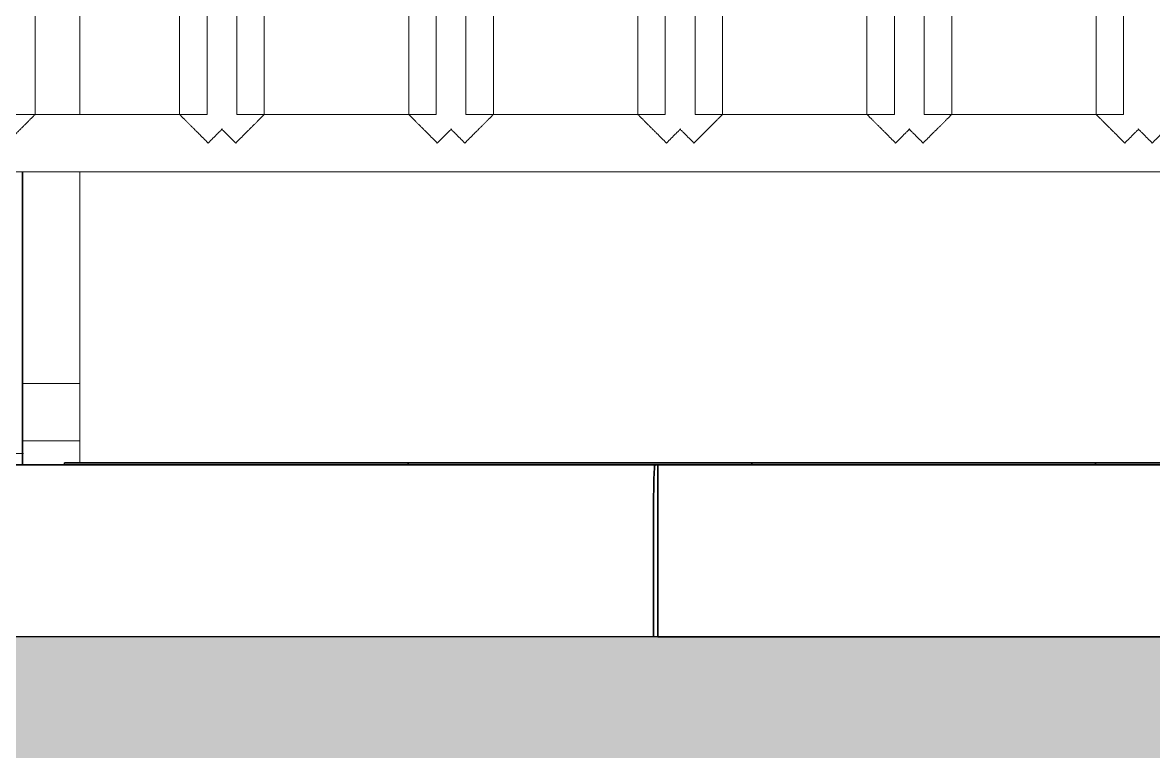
# Model space of a CAD drawing. Header units: millimetres. Extents: x -153298 to 620751, y -313239 to 250031.
# Drawn here: x 78106 to 79093, y -226695 to -226059 of the extents above; entities that cross this region are included whole.
import ezdxf

# ---------------------------------------------------------------- set-up
doc = ezdxf.new("R2010")
doc.units = ezdxf.units.MM
doc.linetypes.add('Centre', pattern=[31.75, 6.35, -4.7625, 15.875, -4.7625])
doc.layers.add('000 - EXISTING_CANOPY_MAIN_COLOR_1', color=7, linetype='Continuous')
for name, color, linetype, lineweight in [('A-DETL-GENF', 7, 'Continuous', 35), ('A-DETL-THIN', 7, 'Continuous', 25), ('A-FLOR-E', 7, 'Continuous', 35), ('A-FLOR-HRAL', 7, 'Continuous', 25), ('A-FLOR-LEVL', 7, 'Continuous', 35), ('A-FLOR-LEVL-E', 7, 'Continuous', 35), ('A-FLOR-OTLN', 7, 'Continuous', 35), ('A-GENM', 7, 'Continuous', 9), ('WALL-E', 7, 'Continuous', 35)]:
    doc.layers.add(name, color=color, linetype=linetype, lineweight=lineweight)

# ---------------------------------------------------------------- blocks, each defined once
blk = doc.blocks.new('Ramp - Ramp-6647670-2150-01 ENTRANCE 1 ELEVATION 4')
at = {"layer": '000 - EXISTING_CANOPY_MAIN_COLOR_1', "color": 7}
for p, q in [((10753.05, 101706.09), (10753.05, 101450)), ((10753.05, 101450), (10753.05, 101706.09)), ((10753.05, 101450), (10789.52, 101450))]:
    blk.add_line(p, q, dxfattribs=at)
blk = doc.blocks.new('Railing - RL7_Baluster Post-V150-2150-01 ENTRANCE 1 ELEVATION 4')
at = {"layer": '000 - EXISTING_CANOPY_MAIN_COLOR_1', "color": 7, "lineweight": 9}
for p, q in [((10753.05, 102801.25), (10753.05, 102750)), ((10753.05, 102750), (10753.05, 102801.25)), ((10803.05, 102750), (10803.05, 102801.25)), ((10803.05, 102750), (10803.05, 102801.25)), ((10753.05, 102675), (10753.05, 102533.5)), ((10753.05, 102533.5), (10753.05, 102675)), ((10803.05, 102533.5), (10803.05, 102675)), ((10803.05, 102533.5), (10803.05, 102675)), ((10803.05, 101756), (10803.05, 102483.5)), ((10803.05, 101756), (10803.05, 102483.5)), ((10859.05, 102281.25), (10803.05, 102281.25)), ((10803.05, 102271.25), (10803.05, 102279.91)), ((10803.05, 102279.91), (10803.05, 102271.25)), ((10803.05, 102271.25), (10803.05, 102262.59)), ((10803.05, 102262.59), (10803.05, 102271.25)), ((10803.05, 102261.25), (10859.05, 102261.25)), ((10753.05, 101706.09), (10753.05, 101701.25)), ((10753.05, 101701.25), (10753.05, 101706.09))]:
    blk.add_line(p, q, dxfattribs=at)
at = {"layer": '000 - EXISTING_CANOPY_MAIN_COLOR_1', "color": 7, "lineweight": 9, "flags": 128}
for points in [[(10865.04, 102282.5), (10864.48, 102282.27), (10863.92, 102282.06), (10863.35, 102281.88), (10862.77, 102281.72), (10862.19, 102281.58), (10861.6, 102281.47), (10861, 102281.38), (10860.41, 102281.31), (10859.81, 102281.27), (10859.21, 102281.25), (10859.05, 102281.25)], [(10859.05, 102261.25), (10860.45, 102261.28), (10861.85, 102261.36), (10863.24, 102261.5), (10864.62, 102261.7)]]:
    blk.add_lwpolyline(points, dxfattribs=at)
blk = doc.blocks.new('Railing - RL7_Baluster Post-V151-2150-01 ENTRANCE 1 ELEVATION 4')
at = {"layer": '000 - EXISTING_CANOPY_MAIN_COLOR_1', "color": 7, "lineweight": 9}
for p, q in [((10753.05, 102675), (10753.05, 102533.5)), ((10753.05, 102533.5), (10753.05, 102675)), ((10803.05, 102533.5), (10803.05, 102675)), ((10803.05, 102533.5), (10803.05, 102675)), ((10803.05, 101756), (10803.05, 102483.5)), ((10803.05, 101756), (10803.05, 102483.5)), ((10859.05, 102431.25), (10803.05, 102431.25)), ((10803.05, 102421.25), (10803.05, 102429.91)), ((10803.05, 102429.91), (10803.05, 102421.25)), ((10803.05, 102421.25), (10803.05, 102412.59)), ((10803.05, 102412.59), (10803.05, 102421.25)), ((10803.05, 102411.25), (10859.05, 102411.25)), ((10859.05, 102181.25), (10803.05, 102181.25)), ((10803.05, 102171.25), (10803.05, 102179.91)), ((10803.05, 102179.91), (10803.05, 102171.25)), ((10803.05, 102171.25), (10803.05, 102162.59)), ((10803.05, 102162.59), (10803.05, 102171.25)), ((10803.05, 102161.25), (10859.05, 102161.25)), ((10753.05, 101706.09), (10753.05, 101601.25)), ((10753.05, 101601.25), (10753.05, 101706.09)), ((10803.05, 101649.17), (10803.05, 101706.07)), ((10803.05, 101653.33), (10803.05, 101706.07))]:
    blk.add_line(p, q, dxfattribs=at)
at = {"layer": '000 - EXISTING_CANOPY_MAIN_COLOR_1', "color": 7, "lineweight": 9, "flags": 128}
for points in [[(10865.04, 102432.5), (10864.48, 102432.27), (10863.92, 102432.06), (10863.35, 102431.88), (10862.77, 102431.72), (10862.19, 102431.58), (10861.6, 102431.47), (10861, 102431.38), (10860.41, 102431.31), (10859.81, 102431.27), (10859.21, 102431.25), (10859.05, 102431.25)], [(10859.05, 102411.25), (10860.45, 102411.28), (10861.85, 102411.36), (10863.24, 102411.5), (10864.62, 102411.7)], [(10865.04, 102182.5), (10864.48, 102182.27), (10863.92, 102182.06), (10863.35, 102181.88), (10862.77, 102181.72), (10862.19, 102181.58), (10861.6, 102181.47), (10861, 102181.38), (10860.41, 102181.31), (10859.81, 102181.27), (10859.21, 102181.25), (10859.05, 102181.25)], [(10859.05, 102161.25), (10860.45, 102161.28), (10861.85, 102161.36), (10863.24, 102161.5), (10864.62, 102161.7)]]:
    blk.add_lwpolyline(points, dxfattribs=at)
blk = doc.blocks.new('Railing - RL7_Baluster Post-V152-2150-01 ENTRANCE 1 ELEVATION 4')
at = {"layer": '000 - EXISTING_CANOPY_MAIN_COLOR_1', "color": 7, "lineweight": 9}
for p, q in [((10753.05, 102601.25), (10753.05, 102533.5)), ((10753.05, 102533.5), (10753.05, 102601.25)), ((10803.05, 102533.5), (10803.05, 102601.25)), ((10803.05, 102533.5), (10803.05, 102601.25)), ((10803.05, 101756), (10803.05, 102483.5)), ((10803.05, 101756), (10803.05, 102483.5)), ((10859.05, 102331.25), (10803.05, 102331.25)), ((10803.05, 102321.25), (10803.05, 102329.91)), ((10803.05, 102329.91), (10803.05, 102321.25)), ((10803.05, 102321.25), (10803.05, 102312.59)), ((10803.05, 102312.59), (10803.05, 102321.25)), ((10803.05, 102311.25), (10859.05, 102311.25)), ((10859.05, 102081.25), (10803.05, 102081.25)), ((10803.05, 102071.25), (10803.05, 102079.91)), ((10803.05, 102079.91), (10803.05, 102071.25)), ((10803.05, 102071.25), (10803.05, 102064.18)), ((10803.05, 102064.18), (10803.05, 102071.25)), ((10803.05, 102061.25), (10859.05, 102061.25)), ((10753.05, 101706.09), (10753.05, 101501.25)), ((10753.05, 101501.25), (10753.05, 101706.09)), ((10803.05, 101549.17), (10803.05, 101706.07)), ((10803.05, 101553.33), (10803.05, 101706.07))]:
    blk.add_line(p, q, dxfattribs=at)
at = {"layer": '000 - EXISTING_CANOPY_MAIN_COLOR_1', "color": 7, "lineweight": 9, "flags": 128}
for points in [[(10865.04, 102332.5), (10864.48, 102332.27), (10863.92, 102332.06), (10863.35, 102331.88), (10862.77, 102331.72), (10862.19, 102331.58), (10861.6, 102331.47), (10861, 102331.38), (10860.41, 102331.31), (10859.81, 102331.27), (10859.21, 102331.25), (10859.05, 102331.25)], [(10859.05, 102311.25), (10860.45, 102311.28), (10861.85, 102311.36), (10863.24, 102311.5), (10864.62, 102311.7), (10866, 102311.95), (10867.37, 102312.25), (10868.72, 102312.61), (10870.06, 102313.03), (10871.38, 102313.49), (10872.68, 102314.01), (10873.96, 102314.58)], [(10865.04, 102082.5), (10864.48, 102082.27), (10863.92, 102082.06), (10863.35, 102081.88), (10862.77, 102081.72), (10862.19, 102081.58), (10861.6, 102081.47), (10861, 102081.38), (10860.41, 102081.31), (10859.81, 102081.27), (10859.21, 102081.25), (10859.05, 102081.25)], [(10859.05, 102061.25), (10860.45, 102061.28), (10861.85, 102061.36), (10863.24, 102061.5), (10864.62, 102061.7), (10866, 102061.95), (10867.37, 102062.25), (10868.72, 102062.61), (10870.06, 102063.03), (10871.38, 102063.49), (10872.68, 102064.01), (10873.96, 102064.58)]]:
    blk.add_lwpolyline(points, dxfattribs=at)
blk = doc.blocks.new('Railing - RL7_Baluster Post-V158-2150-01 ENTRANCE 1 ELEVATION 4')
at = {"layer": '000 - EXISTING_CANOPY_MAIN_COLOR_1', "color": 7, "lineweight": 9}
for p, q in [((10803.05, 101756), (10803.05, 102483.5)), ((10803.05, 101756), (10803.05, 102483.5)), ((10874.05, 102316.06), (10874.05, 102248.33)), ((10859.05, 102233.33), (10803.05, 102233.33)), ((10803.05, 102223.33), (10803.05, 102231.99)), ((10803.05, 102231.99), (10803.05, 102223.33)), ((10803.05, 102223.33), (10803.05, 102220.75)), ((10803.05, 102220.75), (10803.05, 102223.33)), ((10803.05, 102219.82), (10803.05, 102214.67)), ((10803.05, 102214.67), (10803.05, 102219.82)), ((10803.05, 102213.33), (10859.05, 102213.33)), ((10874.05, 102066.06), (10874.05, 101998.33)), ((10859.05, 101983.33), (10803.05, 101983.33)), ((10803.05, 101973.33), (10803.05, 101981.99)), ((10803.05, 101981.99), (10803.05, 101973.33)), ((10803.05, 101973.33), (10803.05, 101964.67)), ((10803.05, 101964.67), (10803.05, 101973.33)), ((10803.05, 101963.33), (10859.05, 101963.33)), ((10753.05, 101706.09), (10753.05, 101450)), ((10753.05, 101450), (10753.05, 101706.09)), ((10803.05, 101452), (10803.05, 101706.07)), ((10803.05, 101455.42), (10803.05, 101706.07))]:
    blk.add_line(p, q, dxfattribs=at)
at = {"layer": '000 - EXISTING_CANOPY_MAIN_COLOR_1', "color": 7, "lineweight": 9, "flags": 128}
for points in [[(10874.05, 102248.33), (10874.04, 102247.73), (10874, 102247.13), (10873.94, 102246.54), (10873.86, 102245.94), (10873.75, 102245.35), (10873.62, 102244.77), (10873.46, 102244.19), (10873.29, 102243.61), (10873.09, 102243.05), (10872.86, 102242.49), (10872.62, 102241.94), (10872.35, 102241.41), (10872.07, 102240.88), (10871.76, 102240.37), (10871.43, 102239.86), (10871.08, 102239.38), (10870.71, 102238.9), (10870.33, 102238.44), (10869.92, 102238), (10869.5, 102237.57), (10869.06, 102237.16), (10868.61, 102236.77), (10868.14, 102236.4), (10867.65, 102236.05), (10867.15, 102235.71), (10866.64, 102235.4), (10866.12, 102235.1), (10865.58, 102234.83), (10865.04, 102234.58), (10864.48, 102234.35), (10863.92, 102234.15), (10863.35, 102233.96), (10862.77, 102233.8), (10862.19, 102233.67), (10861.6, 102233.55), (10861, 102233.46), (10860.41, 102233.4), (10859.81, 102233.35), (10859.21, 102233.33), (10859.05, 102233.33)], [(10859.05, 102213.33), (10860.45, 102213.36), (10861.85, 102213.45), (10863.24, 102213.59), (10864.62, 102213.78), (10866, 102214.03), (10867.37, 102214.34), (10868.72, 102214.7), (10870.06, 102215.11), (10871.38, 102215.58), (10872.68, 102216.1), (10873.96, 102216.67), (10875.21, 102217.29), (10876.44, 102217.96), (10877.64, 102218.68), (10878.81, 102219.45), (10879.95, 102220.26), (10881.06, 102221.12), (10882.13, 102222.02), (10883.16, 102222.96), (10884.16, 102223.95), (10885.11, 102224.97), (10886.02, 102226.03), (10886.89, 102227.13), (10887.72, 102228.26), (10888.5, 102229.42), (10889.23, 102230.62), (10889.92, 102231.84)], [(10874.05, 101998.33), (10874.04, 101997.73), (10874, 101997.13), (10873.94, 101996.54), (10873.86, 101995.94), (10873.75, 101995.35), (10873.62, 101994.77), (10873.46, 101994.19), (10873.29, 101993.61), (10873.09, 101993.05), (10872.86, 101992.49), (10872.62, 101991.94), (10872.35, 101991.41), (10872.07, 101990.88), (10871.76, 101990.37), (10871.43, 101989.86), (10871.08, 101989.38), (10870.71, 101988.9), (10870.33, 101988.44), (10869.92, 101988), (10869.5, 101987.57), (10869.06, 101987.16), (10868.61, 101986.77), (10868.14, 101986.4), (10867.65, 101986.05), (10867.15, 101985.71), (10866.64, 101985.4), (10866.12, 101985.1), (10865.58, 101984.83), (10865.04, 101984.58), (10864.48, 101984.35), (10863.92, 101984.15), (10863.35, 101983.96), (10862.77, 101983.8), (10862.19, 101983.67), (10861.6, 101983.55), (10861, 101983.46), (10860.41, 101983.4), (10859.81, 101983.35), (10859.21, 101983.33), (10859.05, 101983.33)], [(10859.05, 101963.33), (10860.45, 101963.36), (10861.85, 101963.45), (10863.24, 101963.59), (10864.62, 101963.78), (10866, 101964.03), (10867.37, 101964.34), (10868.72, 101964.7), (10870.06, 101965.11), (10871.38, 101965.58), (10872.68, 101966.1), (10873.96, 101966.67), (10875.21, 101967.29), (10876.44, 101967.96), (10877.64, 101968.68), (10878.81, 101969.45), (10879.95, 101970.26), (10881.06, 101971.12), (10882.13, 101972.02), (10883.16, 101972.96), (10884.16, 101973.95), (10885.11, 101974.97), (10886.02, 101976.03), (10886.89, 101977.13), (10887.72, 101978.26), (10888.5, 101979.42), (10889.23, 101980.62), (10889.92, 101981.84)]]:
    blk.add_lwpolyline(points, dxfattribs=at)
blk = doc.blocks.new('Railing - Railing-6648742-2150-01 ENTRANCE 1 ELEVATION 4')
at = {"layer": 'A-FLOR-HRAL', "color": 7, "lineweight": 9}
for p, q in [((10803.05, 102007.4), (10803.05, 101756)), ((10803.05, 101756), (10803.05, 101957.4)), ((10753.05, 101471.08), (10753.05, 101706.09)), ((10753.05, 101521.25), (10753.05, 101706.09)), ((10803.05, 101471.08), (10803.05, 101706.07)), ((10803.05, 101706.07), (10803.05, 101521.25)), ((10803.05, 101521.25), (10753.05, 101521.25)), ((10753.05, 101521.25), (10753.05, 101471.08)), ((10803.05, 101471.08), (10803.05, 101521.25)), ((10753.05, 101471.08), (10803.05, 101471.08))]:
    blk.add_line(p, q, dxfattribs=at)
at = {"color": 7}
for name in ['Railing - RL7_Baluster Post-V150-2150-01 ENTRANCE 1 ELEVATION 4', 'Railing - RL7_Baluster Post-V151-2150-01 ENTRANCE 1 ELEVATION 4', 'Railing - RL7_Baluster Post-V152-2150-01 ENTRANCE 1 ELEVATION 4', 'Railing - RL7_Baluster Post-V158-2150-01 ENTRANCE 1 ELEVATION 4']:
    blk.add_blockref(name, (0, 0), dxfattribs=at)
blk = doc.blocks.new('DPA_GM_Tactile Tile Line Base - Decision Tactile-16168317-2150-01 ENTRANCE 1 ELEVATION 4')
at = {"layer": '000 - EXISTING_CANOPY_MAIN_COLOR_1', "color": 7}
for p, q in [((11089.52, 101452), (10789.52, 101452)), ((10789.52, 101452), (11089.52, 101452)), ((10789.52, 101450), (10789.52, 101452)), ((10789.52, 101450), (10789.52, 101452)), ((11389.52, 101452), (11089.52, 101452)), ((11089.52, 101452), (11389.52, 101452)), ((11089.52, 101450), (11089.52, 101452)), ((11089.52, 101450), (11089.52, 101452)), ((11089.52, 101452), (11089.52, 101450)), ((11089.52, 101450), (11089.52, 101452)), ((11689.52, 101452), (11389.52, 101452)), ((11389.52, 101452), (11689.52, 101452)), ((11389.52, 101450), (11389.52, 101452)), ((11389.52, 101450), (11389.52, 101452)), ((11389.52, 101452), (11389.52, 101450)), ((11389.52, 101450), (11389.52, 101452)), ((11989.52, 101452), (11689.52, 101452)), ((11689.52, 101452), (11989.52, 101452)), ((11689.52, 101450), (11689.52, 101452)), ((11689.52, 101450), (11689.52, 101452)), ((11689.52, 101452), (11689.52, 101450)), ((11689.52, 101450), (11689.52, 101452))]:
    blk.add_line(p, q, dxfattribs=at)
blk = doc.blocks.new('LUMINAIRE BOLLARD - LUMINAIRE BOLLARD-V323-2150-01 ENTRANCE 1 ELEVATION 4')
at = {"layer": 'A-GENM', "color": 7}
for p, q in [((10633.77, 102410), (10633.77, 101756)), ((10689.81, 102410), (10633.77, 102410)), ((10633.77, 102410), (10689.81, 102410)), ((10657.93, 102310), (10656.52, 102310)), ((10656.52, 102310), (10689.85, 102310)), ((10656.52, 102310), (10656.52, 102260)), ((10681.44, 102310), (10657.93, 102310)), ((10689.83, 102310), (10688.01, 102310)), ((10689.85, 102260), (10656.52, 102260)), ((10656.52, 102260), (10657.93, 102260)), ((10657.93, 102260), (10681.44, 102260)), ((10688.01, 102260), (10689.83, 102260)), ((10633.77, 101706), (10633.77, 101460)), ((10753.57, 101460), (10633.77, 101460)), ((10633.77, 101460), (10753.57, 101460)), ((10641.27, 101460), (10641.27, 101450)), ((10641.27, 101460), (10753.73, 101460)), ((10753.73, 101460), (10641.27, 101460))]:
    blk.add_line(p, q, dxfattribs=at)
at = {"layer": 'A-GENM', "color": 7, "flags": 128}
blk.add_lwpolyline([(10633.77, 102410), (10636.44, 102413.25), (10639.23, 102416.38), (10642.15, 102419.41), (10645.19, 102422.31), (10648.34, 102425.09), (10651.6, 102427.75), (10654.97, 102430.26), (10658.43, 102432.65), (10661.98, 102434.89), (10665.62, 102436.99), (10669.34, 102438.94), (10673.14, 102440.74), (10677.01, 102442.39), (10680.94, 102443.88), (10684.92, 102445.22), (10688.96, 102446.39)], dxfattribs=at)
blk = doc.blocks.new('Railing - 2800 _L_-V328-2150-01 ENTRANCE 1 ELEVATION 4')
at = {"layer": '000 - EXISTING_CANOPY_MAIN_COLOR_1', "color": 7, "lineweight": 9}
for p, q in [((10764.02, 101756), (10764.02, 102483.5)), ((10914.02, 102483.5), (10914.02, 101756)), ((10964.02, 101756), (10964.02, 102483.5)), ((11114.02, 102483.5), (11114.02, 101756)), ((11164.02, 101756), (11164.02, 102483.5)), ((11314.02, 102483.5), (11314.02, 101756)), ((11364.02, 101756), (11364.02, 102483.5)), ((11514.02, 102483.5), (11514.02, 101756)), ((11564.02, 101756), (11564.02, 102483.5)), ((11714.02, 102483.5), (11714.02, 101756)), ((10914.02, 101756), (10764.02, 101756)), ((11114.02, 101756), (10964.02, 101756)), ((11314.02, 101756), (11164.02, 101756)), ((11514.02, 101756), (11364.02, 101756)), ((11714.02, 101756), (11564.02, 101756)), ((9742.73, 101706), (10939.02, 101706)), ((10939.02, 101706), (12301.52, 101706))]:
    blk.add_line(p, q, dxfattribs=at)
for points, knots in [([(10764.02, 101756), (10764.01, 101756), (10763.88, 101755.88), (10763.38, 101755.35), (10762.68, 101754.66), (10761.97, 101753.96), (10761.4, 101753.38), (10760.77, 101752.74), (10760.08, 101752.06), (10759.34, 101751.33), (10758.57, 101750.55), (10757.77, 101749.74), (10756.93, 101748.9), (10756.05, 101748.03), (10755.16, 101747.14), (10754.25, 101746.22), (10752.99, 101744.97), (10751.38, 101743.36), (10749.4, 101741.38), (10746.69, 101738.67), (10743.23, 101735.22), (10740.43, 101732.4), (10739.02, 101731)], [0, 0, 0, 0, 0.0625, 0.125, 0.1875, 0.21875, 0.25, 0.28125, 0.3125, 0.34375, 0.375, 0.40625, 0.4375, 0.46875, 0.5, 0.53125, 0.5625, 0.625, 0.6875, 0.75, 0.875, 1, 1, 1, 1]), ([(10964.02, 101756), (10964.01, 101756), (10963.88, 101755.88), (10963.38, 101755.35), (10962.68, 101754.66), (10961.97, 101753.96), (10961.4, 101753.38), (10960.77, 101752.74), (10960.08, 101752.06), (10959.34, 101751.33), (10958.57, 101750.55), (10957.77, 101749.74), (10956.93, 101748.9), (10956.05, 101748.03), (10955.16, 101747.14), (10954.25, 101746.22), (10952.99, 101744.97), (10951.38, 101743.36), (10949.4, 101741.38), (10946.69, 101738.67), (10943.23, 101735.22), (10940.43, 101732.4), (10939.02, 101731)], [0, 0, 0, 0, 0.0625, 0.125, 0.1875, 0.21875, 0.25, 0.28125, 0.3125, 0.34375, 0.375, 0.40625, 0.4375, 0.46875, 0.5, 0.53125, 0.5625, 0.625, 0.6875, 0.75, 0.875, 1, 1, 1, 1]), ([(11164.02, 101756), (11164.01, 101756), (11163.88, 101755.88), (11163.38, 101755.35), (11162.68, 101754.66), (11161.97, 101753.96), (11161.4, 101753.38), (11160.77, 101752.74), (11160.08, 101752.06), (11159.34, 101751.33), (11158.57, 101750.55), (11157.77, 101749.74), (11156.93, 101748.9), (11156.05, 101748.03), (11155.16, 101747.14), (11154.25, 101746.22), (11152.99, 101744.97), (11151.38, 101743.36), (11149.4, 101741.38), (11146.69, 101738.67), (11143.23, 101735.22), (11140.43, 101732.4), (11139.02, 101731)], [0, 0, 0, 0, 0.0625, 0.125, 0.1875, 0.21875, 0.25, 0.28125, 0.3125, 0.34375, 0.375, 0.40625, 0.4375, 0.46875, 0.5, 0.53125, 0.5625, 0.625, 0.6875, 0.75, 0.875, 1, 1, 1, 1]), ([(11364.02, 101756), (11364.01, 101756), (11363.88, 101755.88), (11363.38, 101755.35), (11362.68, 101754.66), (11361.97, 101753.96), (11361.4, 101753.38), (11360.77, 101752.74), (11360.08, 101752.06), (11359.34, 101751.33), (11358.57, 101750.55), (11357.77, 101749.74), (11356.93, 101748.9), (11356.05, 101748.03), (11355.16, 101747.14), (11354.25, 101746.22), (11352.99, 101744.97), (11351.38, 101743.36), (11349.4, 101741.38), (11346.69, 101738.67), (11343.23, 101735.22), (11340.43, 101732.4), (11339.02, 101731)], [0, 0, 0, 0, 0.0625, 0.125, 0.1875, 0.21875, 0.25, 0.28125, 0.3125, 0.34375, 0.375, 0.40625, 0.4375, 0.46875, 0.5, 0.53125, 0.5625, 0.625, 0.6875, 0.75, 0.875, 1, 1, 1, 1]), ([(11564.02, 101756), (11564.01, 101756), (11563.88, 101755.88), (11563.38, 101755.35), (11562.68, 101754.66), (11561.97, 101753.96), (11561.4, 101753.38), (11560.77, 101752.74), (11560.08, 101752.06), (11559.34, 101751.33), (11558.57, 101750.55), (11557.77, 101749.74), (11556.93, 101748.9), (11556.05, 101748.03), (11555.16, 101747.14), (11554.25, 101746.22), (11552.99, 101744.97), (11551.38, 101743.36), (11549.4, 101741.38), (11546.69, 101738.67), (11543.23, 101735.22), (11540.43, 101732.4), (11539.02, 101731)], [0, 0, 0, 0, 0.0625, 0.125, 0.1875, 0.21875, 0.25, 0.28125, 0.3125, 0.34375, 0.375, 0.40625, 0.4375, 0.46875, 0.5, 0.53125, 0.5625, 0.625, 0.6875, 0.75, 0.875, 1, 1, 1, 1]), ([(11764.02, 101756), (11764.01, 101756), (11763.88, 101755.88), (11763.38, 101755.35), (11762.68, 101754.66), (11761.97, 101753.96), (11761.4, 101753.38), (11760.77, 101752.74), (11760.08, 101752.06), (11759.34, 101751.33), (11758.57, 101750.55), (11757.77, 101749.74), (11756.93, 101748.9), (11756.05, 101748.03), (11755.16, 101747.14), (11754.25, 101746.22), (11752.99, 101744.97), (11751.38, 101743.36), (11749.4, 101741.38), (11746.69, 101738.67), (11743.23, 101735.22), (11740.43, 101732.4), (11739.02, 101731)], [0, 0, 0, 0, 0.0625, 0.125, 0.1875, 0.21875, 0.25, 0.28125, 0.3125, 0.34375, 0.375, 0.40625, 0.4375, 0.46875, 0.5, 0.53125, 0.5625, 0.625, 0.6875, 0.75, 0.875, 1, 1, 1, 1]), ([(10939.02, 101731), (10937.61, 101732.4), (10934.81, 101735.22), (10931.35, 101738.67), (10928.64, 101741.38), (10927.32, 101742.7), (10926.67, 101743.35)], [0, 0, 0, 0, 0.125, 0.25, 0.3125, 0.375, 0.375, 0.375, 0.375]), ([(11139.02, 101731), (11137.61, 101732.4), (11134.81, 101735.22), (11131.35, 101738.67), (11128.64, 101741.38), (11127.32, 101742.7), (11126.67, 101743.35)], [0, 0, 0, 0, 0.125, 0.25, 0.3125, 0.375, 0.375, 0.375, 0.375]), ([(11339.02, 101731), (11337.61, 101732.4), (11334.81, 101735.22), (11331.35, 101738.67), (11328.64, 101741.38), (11327.32, 101742.7), (11326.67, 101743.35)], [0, 0, 0, 0, 0.125, 0.25, 0.3125, 0.375, 0.375, 0.375, 0.375]), ([(11539.02, 101731), (11537.61, 101732.4), (11534.81, 101735.22), (11531.35, 101738.67), (11528.64, 101741.38), (11527.32, 101742.7), (11526.67, 101743.35)], [0, 0, 0, 0, 0.125, 0.25, 0.3125, 0.375, 0.375, 0.375, 0.375]), ([(11739.02, 101731), (11737.61, 101732.4), (11734.81, 101735.22), (11731.35, 101738.67), (11728.64, 101741.38), (11727.32, 101742.7), (11726.67, 101743.35)], [0, 0, 0, 0, 0.125, 0.25, 0.3125, 0.375, 0.375, 0.375, 0.375])]:
    blk.add_open_spline(points, degree=3, knots=knots, dxfattribs=at)
blk = doc.blocks.new('Railing - 2800 _L_-V329-2150-01 ENTRANCE 1 ELEVATION 4')
at = {"layer": '000 - EXISTING_CANOPY_MAIN_COLOR_1', "color": 7, "lineweight": 9}
for p, q in [((10890.02, 102483.5), (10890.02, 101756)), ((10940.02, 101756), (10940.02, 102483.5)), ((11090.02, 102483.5), (11090.02, 101756)), ((11140.02, 101756), (11140.02, 102483.5)), ((11290.02, 102483.5), (11290.02, 101756)), ((11340.02, 101756), (11340.02, 102483.5)), ((11490.02, 102483.5), (11490.02, 101756)), ((11540.02, 101756), (11540.02, 102483.5)), ((11690.02, 102483.5), (11690.02, 101756)), ((10890.02, 101756), (10740.02, 101756)), ((11090.02, 101756), (10940.02, 101756)), ((11290.02, 101756), (11140.02, 101756)), ((11490.02, 101756), (11340.02, 101756)), ((11690.02, 101756), (11540.02, 101756)), ((9752.52, 101706), (11115.02, 101706)), ((11115.02, 101706), (12311.31, 101706))]:
    blk.add_line(p, q, dxfattribs=at)
for points, knots in [([(10915.02, 101731), (10913.61, 101732.4), (10910.81, 101735.22), (10907.35, 101738.67), (10904.64, 101741.38), (10902.66, 101743.36), (10901.05, 101744.97), (10899.8, 101746.22), (10898.88, 101747.14), (10897.99, 101748.03), (10897.12, 101748.9), (10896.27, 101749.74), (10895.47, 101750.55), (10894.7, 101751.33), (10893.96, 101752.06), (10893.27, 101752.74), (10892.64, 101753.38), (10892.07, 101753.96), (10891.36, 101754.66), (10890.66, 101755.35), (10890.17, 101755.88), (10890.03, 101756), (10890.02, 101756)], [0, 0, 0, 0, 0.125, 0.25, 0.3125, 0.375, 0.4375, 0.46875, 0.5, 0.53125, 0.5625, 0.59375, 0.625, 0.65625, 0.6875, 0.71875, 0.75, 0.78125, 0.8125, 0.875, 0.9375, 1, 1, 1, 1]), ([(11115.02, 101731), (11113.61, 101732.4), (11110.81, 101735.22), (11107.35, 101738.67), (11104.64, 101741.38), (11102.66, 101743.36), (11101.05, 101744.97), (11099.8, 101746.22), (11098.88, 101747.14), (11097.99, 101748.03), (11097.12, 101748.9), (11096.27, 101749.74), (11095.47, 101750.55), (11094.7, 101751.33), (11093.96, 101752.06), (11093.27, 101752.74), (11092.64, 101753.38), (11092.07, 101753.96), (11091.36, 101754.66), (11090.66, 101755.35), (11090.17, 101755.88), (11090.03, 101756), (11090.02, 101756)], [0, 0, 0, 0, 0.125, 0.25, 0.3125, 0.375, 0.4375, 0.46875, 0.5, 0.53125, 0.5625, 0.59375, 0.625, 0.65625, 0.6875, 0.71875, 0.75, 0.78125, 0.8125, 0.875, 0.9375, 1, 1, 1, 1]), ([(11315.02, 101731), (11313.61, 101732.4), (11310.81, 101735.22), (11307.35, 101738.67), (11304.64, 101741.38), (11302.66, 101743.36), (11301.05, 101744.97), (11299.8, 101746.22), (11298.88, 101747.14), (11297.99, 101748.03), (11297.12, 101748.9), (11296.27, 101749.74), (11295.47, 101750.55), (11294.7, 101751.33), (11293.96, 101752.06), (11293.27, 101752.74), (11292.64, 101753.38), (11292.07, 101753.96), (11291.36, 101754.66), (11290.66, 101755.35), (11290.17, 101755.88), (11290.03, 101756), (11290.02, 101756)], [0, 0, 0, 0, 0.125, 0.25, 0.3125, 0.375, 0.4375, 0.46875, 0.5, 0.53125, 0.5625, 0.59375, 0.625, 0.65625, 0.6875, 0.71875, 0.75, 0.78125, 0.8125, 0.875, 0.9375, 1, 1, 1, 1]), ([(11515.02, 101731), (11513.61, 101732.4), (11510.81, 101735.22), (11507.35, 101738.67), (11504.64, 101741.38), (11502.66, 101743.36), (11501.05, 101744.97), (11499.8, 101746.22), (11498.88, 101747.14), (11497.99, 101748.03), (11497.12, 101748.9), (11496.27, 101749.74), (11495.47, 101750.55), (11494.7, 101751.33), (11493.96, 101752.06), (11493.27, 101752.74), (11492.64, 101753.38), (11492.07, 101753.96), (11491.36, 101754.66), (11490.66, 101755.35), (11490.17, 101755.88), (11490.03, 101756), (11490.02, 101756)], [0, 0, 0, 0, 0.125, 0.25, 0.3125, 0.375, 0.4375, 0.46875, 0.5, 0.53125, 0.5625, 0.59375, 0.625, 0.65625, 0.6875, 0.71875, 0.75, 0.78125, 0.8125, 0.875, 0.9375, 1, 1, 1, 1]), ([(11715.02, 101731), (11713.61, 101732.4), (11710.81, 101735.22), (11707.35, 101738.67), (11704.64, 101741.38), (11702.66, 101743.36), (11701.05, 101744.97), (11699.8, 101746.22), (11698.88, 101747.14), (11697.99, 101748.03), (11697.12, 101748.9), (11696.27, 101749.74), (11695.47, 101750.55), (11694.7, 101751.33), (11693.96, 101752.06), (11693.27, 101752.74), (11692.64, 101753.38), (11692.07, 101753.96), (11691.36, 101754.66), (11690.66, 101755.35), (11690.17, 101755.88), (11690.03, 101756), (11690.02, 101756)], [0, 0, 0, 0, 0.125, 0.25, 0.3125, 0.375, 0.4375, 0.46875, 0.5, 0.53125, 0.5625, 0.59375, 0.625, 0.65625, 0.6875, 0.71875, 0.75, 0.78125, 0.8125, 0.875, 0.9375, 1, 1, 1, 1]), ([(10927.37, 101743.35), (10926.72, 101742.7), (10925.4, 101741.38), (10922.69, 101738.67), (10919.23, 101735.22), (10916.43, 101732.4), (10915.02, 101731)], [0.625, 0.625, 0.625, 0.625, 0.6875, 0.75, 0.875, 1, 1, 1, 1]), ([(11127.37, 101743.35), (11126.72, 101742.7), (11125.4, 101741.38), (11122.69, 101738.67), (11119.23, 101735.22), (11116.43, 101732.4), (11115.02, 101731)], [0.625, 0.625, 0.625, 0.625, 0.6875, 0.75, 0.875, 1, 1, 1, 1]), ([(11327.37, 101743.35), (11326.72, 101742.7), (11325.4, 101741.38), (11322.69, 101738.67), (11319.23, 101735.22), (11316.43, 101732.4), (11315.02, 101731)], [0.625, 0.625, 0.625, 0.625, 0.6875, 0.75, 0.875, 1, 1, 1, 1]), ([(11527.37, 101743.35), (11526.72, 101742.7), (11525.4, 101741.38), (11522.69, 101738.67), (11519.23, 101735.22), (11516.43, 101732.4), (11515.02, 101731)], [0.625, 0.625, 0.625, 0.625, 0.6875, 0.75, 0.875, 1, 1, 1, 1]), ([(11727.37, 101743.35), (11726.72, 101742.7), (11725.4, 101741.38), (11722.69, 101738.67), (11719.23, 101735.22), (11716.43, 101732.4), (11715.02, 101731)], [0.625, 0.625, 0.625, 0.625, 0.6875, 0.75, 0.875, 1, 1, 1, 1])]:
    blk.add_open_spline(points, degree=3, knots=knots, dxfattribs=at)
blk = doc.blocks.new('Railing - Railing-17921675-2150-01 ENTRANCE 1 ELEVATION 4')
at = {"color": 7}
for name in ['Railing - 2800 _L_-V328-2150-01 ENTRANCE 1 ELEVATION 4', 'Railing - 2800 _L_-V329-2150-01 ENTRANCE 1 ELEVATION 4']:
    blk.add_blockref(name, (0, 0), dxfattribs=at)

msp = doc.modelspace()

# ---------------------------------------------------------------- hatches: boundary and pattern name
at = {"layer": 'A-DETL-GENF', "lineweight": 9}
h = msp.add_hatch(dxfattribs=at)
h.set_pattern_fill('FP_13', style=0, pattern_type=2)
h.set_pattern_definition([(45, (67238.43, -327895.2), (0, 449.0128), [317.5, -317.5]), (45, (67154.24, -327811), (0, 449.0128), [317.5, -317.5]), (45, (67070.05, -327726.82), (0, 449.0128), [317.5, -317.5]), (135, (67070.05, -327670.7), (-449.0128, 3e-14), [317.5, -317.5]), (135, (67154.24, -327586.5), (-449.0128, 3e-14), [317.5, -317.5]), (135, (67238.43, -327502.3), (-449.0128, 3e-14), [317.5, -317.5])])
h.paths.add_polyline_path([(60826.1637, -228646.2825), (100801.9779, -228646.2825), (100801.9779, -226595.1981), (74524.6534, -226595.1981), (74524.6534, -226745.1981), (61790.1108, -226745.1981), (61790.1108, -226595.1981), (60826.1637, -226595.1981), (60826.1637, -227395.3646)])

# ---------------------------------------------------------------- linework, layer by layer
at = {"layer": 'A-DETL-THIN', "color": 7}
msp.add_line((100801.9779, -226595.1981), (74524.6534, -226595.1981), dxfattribs=at)
at = {"layer": 'A-FLOR-E', "color": 7}
for p, q in [((78660.1469, -226445.1981), (86491.2815, -226445.1981)), ((78660.1469, -226595.1981), (78660.1469, -226445.1981)), ((78660.1469, -226445.1981), (78660.1469, -226595.1981)), ((80852.7718, -226595.1981), (78660.1469, -226595.1981)), ((78660.1469, -226595.1981), (78823.8008, -226595.1981)), ((78823.8008, -226595.1981), (78660.1469, -226595.1981)), ((78855.5869, -226595.1981), (79134.0852, -226595.1981))]:
    msp.add_line(p, q, dxfattribs=at)
at = {"layer": 'A-FLOR-LEVL', "color": 7, "linetype": 'Centre'}
msp.add_line((60861.2198, -226445.1981), (103364.1634, -226445.1981), dxfattribs=at)
at = {"layer": 'A-FLOR-OTLN', "color": 7}
for p, q in [((78657.5642, -226445.1981), (76693.7312, -226445.1981)), ((78660.1469, -226445.1981), (78657.5642, -226445.1981)), ((78660.1469, -226595.1981), (78660.1469, -226445.1981)), ((78656.2728, -226495.1981), (78656.2728, -226595.1981))]:
    msp.add_line(p, q, dxfattribs=at)
msp.add_ellipse((78657.5642, -226495.1981), major_axis=(0, 50), ratio=0.02582749, start_param=0, end_param=1.57079633, dxfattribs=at)
at = {"layer": 'WALL-E', "color": 7}
for p, q in [((78823.8008, -226595.1981), (78660.1469, -226595.1981)), ((78660.1469, -226595.1981), (78823.8008, -226595.1981))]:
    msp.add_line(p, q, dxfattribs=at)

# ---------------------------------------------------------------- block references
at = {"layer": 'A-FLOR-HRAL', "color": 7, "lineweight": 9}
msp.add_blockref('Railing - Railing-6648742-2150-01 ENTRANCE 1 ELEVATION 4', (67352.626, -327895.1981), dxfattribs=at)
at = {"layer": 'A-FLOR-HRAL', "color": 7}
msp.add_blockref('Railing - Railing-17921675-2150-01 ENTRANCE 1 ELEVATION 4', (67352.626, -327895.1981), dxfattribs=at)
at = {"layer": 'A-FLOR-LEVL-E', "color": 7}
msp.add_blockref('Ramp - Ramp-6647670-2150-01 ENTRANCE 1 ELEVATION 4', (67352.626, -327895.1981), dxfattribs=at)
at = {"layer": 'A-GENM', "color": 7}
for name in ['LUMINAIRE BOLLARD - LUMINAIRE BOLLARD-V323-2150-01 ENTRANCE 1 ELEVATION 4', 'DPA_GM_Tactile Tile Line Base - Decision Tactile-16168317-2150-01 ENTRANCE 1 ELEVATION 4']:
    msp.add_blockref(name, (67352.626, -327895.1981), dxfattribs=at)

doc.saveas('drawing.dxf')
